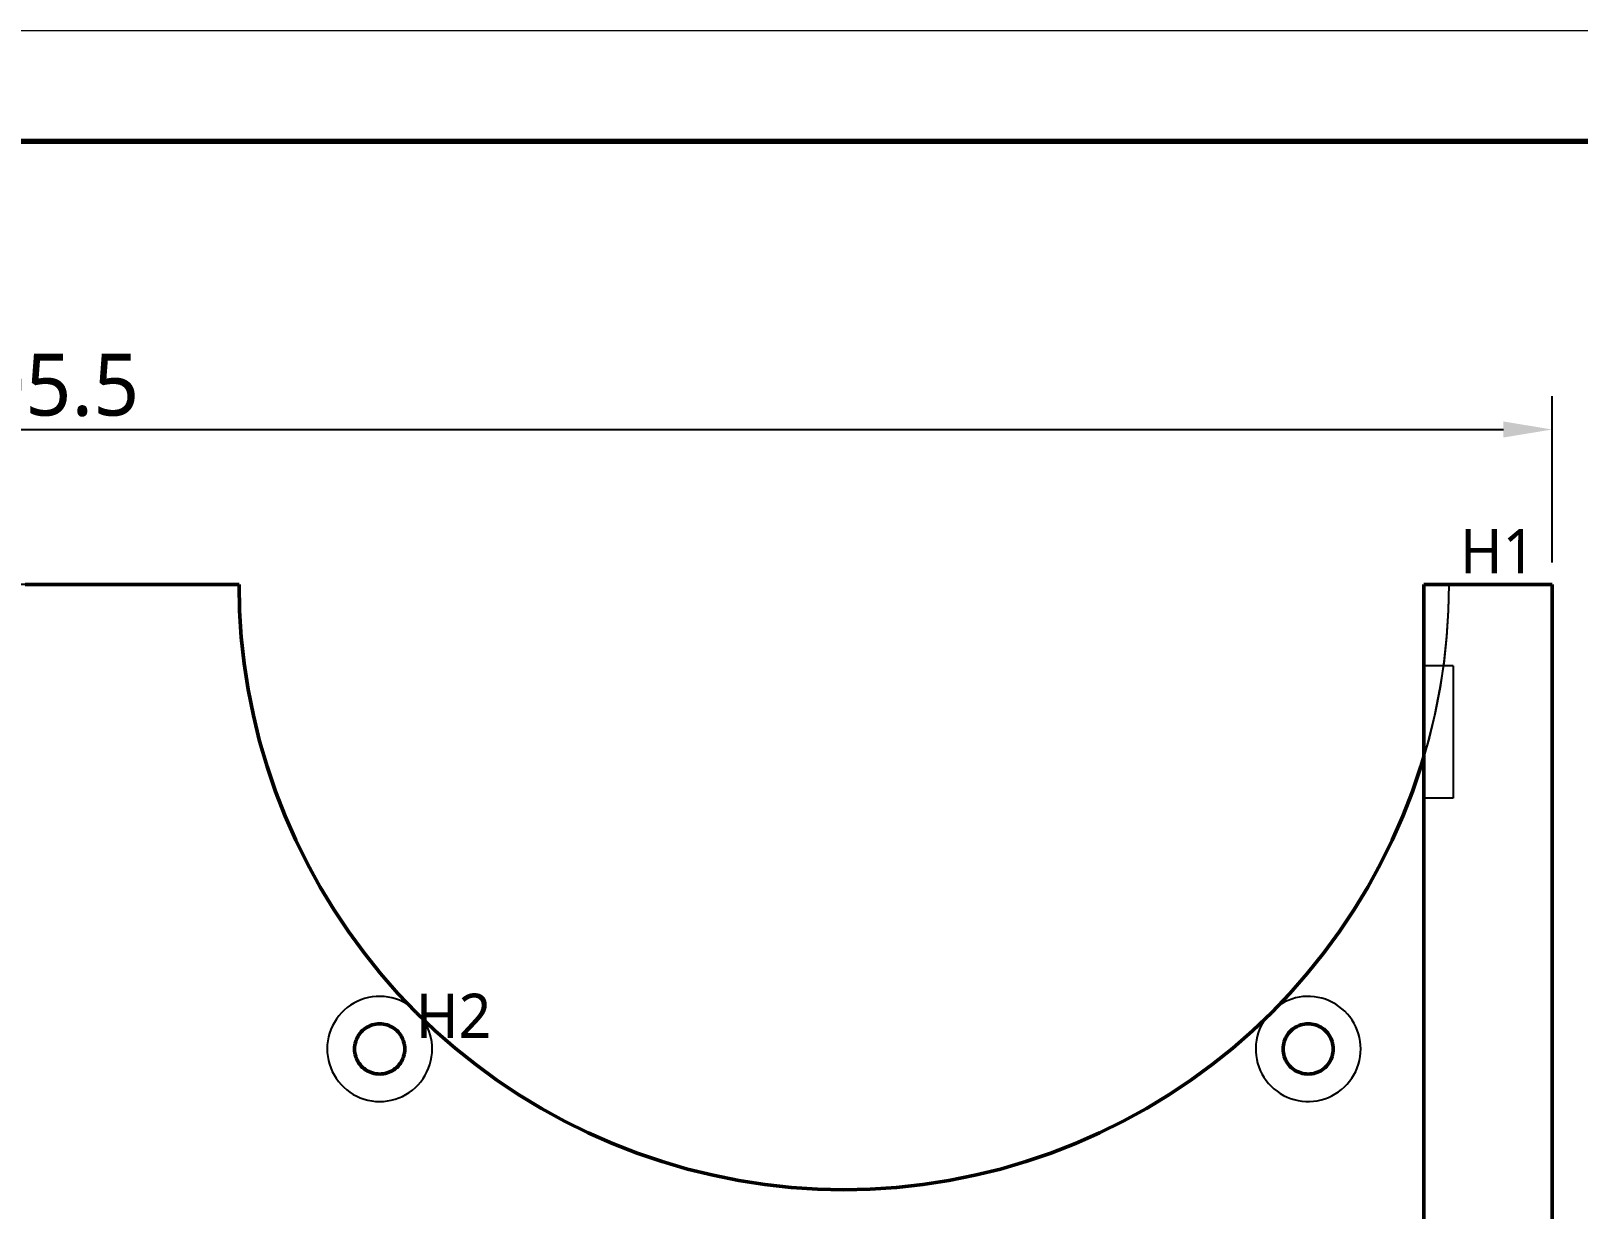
# Model space of a CAD drawing. Header units: millimetres. Extents: x 0 to 420, y 0 to 297.
# Drawn here: x 110.3 to 180.2, y 243.8 to 297 of the extents above; entities that cross this region are included whole.
import ezdxf

# ---------------------------------------------------------------- set-up
doc = ezdxf.new("R2010")
doc.units = ezdxf.units.MM
doc.linetypes.add('DASHED', pattern=[1.524, 1.27, -0.254])
for name, color, linetype, lineweight in [('DIM', 3, 'CONTINUOUS', 18), ('FRAME', 7, 'CONTINUOUS', 70), ('HIDDEN', 8, 'DASHED', 25), ('VISIBLE', 7, 'CONTINUOUS', 50)]:
    doc.layers.add(name, color=color, linetype=linetype, lineweight=lineweight)
doc.styles.add('CJK', font='NotoSansCJK-Regular.ttc')
doc.dimstyles.new('GB', dxfattribs={"dimtxt": 2.8, "dimasz": 2.2, "dimexe": 1.5, "dimexo": 1, "dimgap": 0.6, "dimtad": 1, "dimlfac": 100, "dimzin": 12, "dimdsep": 46, "dimtxsty": 'CJK', "dimcen": 2.5, "dimazin": 3, "dimtfac": 0.5, "dimtmove": 2, "dimatfit": 3})

msp = doc.modelspace()

# ---------------------------------------------------------------- linework, layer by layer
at = {"layer": 'FRAME', "lineweight": 18}
msp.add_lwpolyline([(0, 0), (420, 0), (420, 297), (0, 297)], close=True, dxfattribs=at)
at = {"layer": 'FRAME'}
msp.add_lwpolyline([(25, 5), (415, 5), (415, 292), (25, 292)], close=True, dxfattribs=at)
at = {"layer": 'HIDDEN'}
for points in [[(119.66667, 272), (42, 272)], [(119.69168, 270.83085), (119.66667, 272)], [(173.2, 272), (173.2, 268.31997)], [(173.2, 272), (179, 272)], [(174.33333, 272), (174.30732, 270.80774)], [(174.33333, 272), (174.30832, 270.83085)], [(179, 272), (174.33333, 272)], [(179, 272), (174.33333, 272)], [(179, 272), (179, 235.33333)], [(179, 235.33333), (179, 272)], [(179, 233.66667), (179, 272)], [(119.76668, 269.66385), (119.69168, 270.83085)], [(174.30732, 270.80774), (174.22932, 269.61774)], [(174.30832, 270.83085), (174.23332, 269.66385)], [(119.89153, 268.50112), (119.76668, 269.66385)], [(174.22932, 269.61774), (174.09949, 268.43228)], [(174.23332, 269.66385), (174.10847, 268.50112)], [(120.066, 267.34479), (119.89153, 268.50112)], [(174.10847, 268.50112), (173.934, 267.34479)], [(173.2, 267.79839), (173.2, 268.31997)], [(174.53333, 268.31997), (173.2, 268.31997)], [(173.2, 267.26401), (173.2, 267.79839)], [(174.09949, 268.43228), (173.91808, 267.25362)], [(174.53333, 268.31997), (174.53333, 267.79839)], [(174.53333, 268.31997), (174.53333, 262.3467)], [(174.53333, 267.79839), (174.53333, 267.26401)], [(120.28977, 266.19699), (120.066, 267.34479)], [(173.2, 266.7196), (173.2, 267.26401)], [(173.91808, 267.25362), (173.68542, 266.08398)], [(173.934, 267.34479), (173.71023, 266.19699)], [(174.53333, 267.26401), (174.53333, 266.7196)], [(173.2, 266.16798), (173.2, 266.7196)], [(174.53333, 266.7196), (174.53333, 266.16798)], [(120.56244, 265.0598), (120.28977, 266.19699)], [(173.2, 265.61203), (173.2, 266.16798)], [(173.68542, 266.08398), (173.40197, 264.92561)], [(173.71023, 266.19699), (173.43756, 265.0598)], [(174.53333, 266.16798), (174.53333, 265.61203)], [(120.88349, 263.93532), (120.56244, 265.0598)], [(173.43756, 265.0598), (173.11651, 263.93532)], [(173.2, 265.05463), (173.2, 265.61203)], [(173.2, 264.49868), (173.2, 265.05463)], [(174.53333, 265.61203), (174.53333, 265.05463)], [(174.53333, 265.05463), (174.53333, 264.49868)], [(173.40197, 264.92561), (173.2, 264.23268)], [(173.2, 263.94707), (173.2, 264.49868)], [(174.53333, 264.49868), (174.53333, 263.94707)], [(121.25235, 262.82561), (120.88349, 263.93532)], [(173.11651, 263.93532), (172.74765, 262.82561)], [(173.2, 263.40266), (173.2, 263.94707)], [(174.53333, 263.94707), (174.53333, 263.40266)], [(173.2, 262.86827), (173.2, 263.40266)], [(173.2, 262.3467), (173.2, 262.86827)], [(174.53333, 263.40266), (174.53333, 262.86827)], [(174.53333, 262.86827), (174.53333, 262.3467)], [(121.66833, 261.73268), (121.25235, 262.82561)], [(172.74765, 262.82561), (172.33167, 261.73268)], [(173.2, 262.3467), (173.2, 239.33333)], [(174.53333, 262.3467), (173.2, 262.3467)], [(122.13069, 260.65855), (121.66833, 261.73268)], [(172.33167, 261.73268), (171.86931, 260.65855)], [(122.63857, 259.60518), (122.13069, 260.65855)], [(171.86931, 260.65855), (171.36143, 259.60518)], [(123.19103, 258.57449), (122.63857, 259.60518)], [(171.36143, 259.60518), (170.80897, 258.57449)], [(123.78708, 257.56838), (123.19103, 258.57449)], [(170.80897, 258.57449), (170.21292, 257.56838)], [(124.42562, 256.58869), (123.78708, 257.56838)], [(170.21292, 257.56838), (169.57438, 256.58869)], [(125.10548, 255.63721), (124.42562, 256.58869)], [(169.57438, 256.58869), (168.89452, 255.63721)], [(125.82541, 254.71567), (125.10548, 255.63721)], [(168.89452, 255.63721), (168.17459, 254.71567)], [(126.58411, 253.82578), (125.82541, 254.71567)], [(168.17459, 254.71567), (167.41589, 253.82578)], [(127.38017, 252.96915), (126.58411, 253.82578)], [(167.41589, 253.82578), (166.61983, 252.96915)], [(124.85307, 253.08772), (124.70171, 252.99436)], [(125.01099, 253.16949), (124.85307, 253.08772)], [(125.1746, 253.2392), (125.01099, 253.16949)], [(125.34296, 253.29647), (125.1746, 253.2392)], [(125.51514, 253.34097), (125.34296, 253.29647)], [(125.69017, 253.37245), (125.51514, 253.34097)], [(125.86707, 253.39074), (125.69017, 253.37245)], [(126.04483, 253.39573), (125.86707, 253.39074)], [(126.22248, 253.38739), (126.04483, 253.39573)], [(126.399, 253.36578), (126.22248, 253.38739)], [(126.5734, 253.33101), (126.399, 253.36578)], [(126.74471, 253.28328), (126.5734, 253.33101)], [(126.91197, 253.22285), (126.74471, 253.28328)], [(127.07424, 253.15007), (126.91197, 253.22285)], [(127.23059, 253.06534), (127.07424, 253.15007)], [(127.38017, 252.96915), (127.23059, 253.06534)], [(166.76473, 253.06257), (166.61983, 252.96915)], [(166.91604, 253.14523), (166.76473, 253.06257)], [(167.07294, 253.21669), (166.91604, 253.14523)], [(167.23461, 253.27657), (167.07294, 253.21669)], [(167.40021, 253.32455), (167.23461, 253.27657)], [(167.56885, 253.36039), (167.40021, 253.32455)], [(167.73965, 253.38388), (167.56885, 253.36039)], [(167.91171, 253.39492), (167.73965, 253.38388)], [(168.08411, 253.39344), (167.91171, 253.39492)], [(168.25595, 253.37944), (168.08411, 253.39344)], [(168.42632, 253.35301), (168.25595, 253.37944)], [(168.59432, 253.31428), (168.42632, 253.35301)], [(168.75907, 253.26345), (168.59432, 253.31428)], [(168.91969, 253.2008), (168.75907, 253.26345)], [(169.07534, 253.12665), (168.91969, 253.2008)], [(169.2252, 253.0414), (169.07534, 253.12665)], [(124.0716, 252.37405), (123.97587, 252.22418)], [(124.17828, 252.51634), (124.0716, 252.37405)], [(124.29531, 252.65024), (124.17828, 252.51634)], [(124.42205, 252.775), (124.29531, 252.65024)], [(124.55777, 252.88992), (124.42205, 252.775)], [(124.70171, 252.99436), (124.55777, 252.88992)], [(127.38017, 252.96915), (127.47448, 252.8724)], [(127.47448, 252.8724), (127.57241, 252.77294)], [(127.57241, 252.77294), (127.67241, 252.67241)], [(127.67241, 252.67241), (127.77294, 252.57241)], [(127.77294, 252.57241), (127.8724, 252.47448)], [(127.8724, 252.47448), (127.96915, 252.38017)], [(128.85075, 251.5619), (127.96915, 252.38017)], [(128.05649, 252.24544), (127.96915, 252.38017)], [(166.03085, 252.38017), (165.14925, 251.5619)], [(166.03085, 252.38017), (165.93636, 252.23347)], [(166.03085, 252.38017), (166.12764, 252.47451)], [(166.12764, 252.47451), (166.227, 252.57235)], [(166.227, 252.57235), (166.32759, 252.67241)], [(166.32759, 252.67241), (166.42765, 252.773)], [(166.42765, 252.773), (166.52549, 252.87236)], [(166.52549, 252.87236), (166.61983, 252.96915)], [(169.36847, 252.94549), (169.2252, 253.0414)], [(169.5044, 252.83944), (169.36847, 252.94549)], [(169.63228, 252.7238), (169.5044, 252.83944)], [(169.75142, 252.59918), (169.63228, 252.7238)], [(169.8612, 252.46624), (169.75142, 252.59918)], [(169.96104, 252.32568), (169.8612, 252.46624)], [(123.75947, 251.73762), (123.71227, 251.56616)], [(123.81937, 251.90506), (123.75947, 251.73762)], [(123.89164, 252.06756), (123.81937, 251.90506)], [(123.97587, 252.22418), (123.89164, 252.06756)], [(125.13642, 251.72912), (125.08609, 251.66093)], [(125.19171, 251.79336), (125.13642, 251.72912)], [(125.25164, 251.85329), (125.19171, 251.79336)], [(125.31588, 251.90857), (125.25164, 251.85329)], [(125.38407, 251.9589), (125.31588, 251.90857)], [(125.45583, 252.00399), (125.38407, 251.9589)], [(125.53076, 252.0436), (125.45583, 252.00399)], [(125.60845, 252.07749), (125.53076, 252.0436)], [(125.68844, 252.10548), (125.60845, 252.07749)], [(125.77031, 252.12742), (125.68844, 252.10548)], [(125.85358, 252.14317), (125.77031, 252.12742)], [(125.9378, 252.15266), (125.85358, 252.14317)], [(126.0225, 252.15583), (125.9378, 252.15266)], [(126.10719, 252.15266), (126.0225, 252.15583)], [(126.19141, 252.14317), (126.10719, 252.15266)], [(126.27469, 252.12742), (126.19141, 252.14317)], [(126.35655, 252.10548), (126.27469, 252.12742)], [(126.43655, 252.07749), (126.35655, 252.10548)], [(126.51423, 252.0436), (126.43655, 252.07749)], [(126.58917, 252.00399), (126.51423, 252.0436)], [(126.66093, 251.9589), (126.58917, 252.00399)], [(126.72912, 251.90857), (126.66093, 251.9589)], [(126.79336, 251.85329), (126.72912, 251.90857)], [(126.85329, 251.79336), (126.79336, 251.85329)], [(126.90857, 251.72912), (126.85329, 251.79336)], [(126.9589, 251.66093), (126.90857, 251.72912)], [(128.13453, 252.10511), (128.05649, 252.24544)], [(128.2029, 251.95982), (128.13453, 252.10511)], [(128.26128, 251.81025), (128.2029, 251.95982)], [(128.30942, 251.65707), (128.26128, 251.81025)], [(165.72083, 251.75744), (165.67293, 251.58964)], [(165.78093, 251.92126), (165.72083, 251.75744)], [(165.8529, 252.08022), (165.78093, 251.92126)], [(165.93636, 252.23347), (165.8529, 252.08022)], [(167.09143, 251.72912), (167.0411, 251.66093)], [(167.14671, 251.79336), (167.09143, 251.72912)], [(167.20664, 251.85329), (167.14671, 251.79336)], [(167.27088, 251.90857), (167.20664, 251.85329)], [(167.33907, 251.9589), (167.27088, 251.90857)], [(167.41083, 252.00399), (167.33907, 251.9589)], [(167.48577, 252.0436), (167.41083, 252.00399)], [(167.56345, 252.07749), (167.48577, 252.0436)], [(167.64345, 252.10548), (167.56345, 252.07749)], [(167.72531, 252.12742), (167.64345, 252.10548)], [(167.80859, 252.14317), (167.72531, 252.12742)], [(167.89281, 252.15266), (167.80859, 252.14317)], [(167.9775, 252.15583), (167.89281, 252.15266)], [(168.0622, 252.15266), (167.9775, 252.15583)], [(168.14642, 252.14317), (168.0622, 252.15266)], [(168.22969, 252.12742), (168.14642, 252.14317)], [(168.31156, 252.10548), (168.22969, 252.12742)], [(168.39155, 252.07749), (168.31156, 252.10548)], [(168.46924, 252.0436), (168.39155, 252.07749)], [(168.54417, 252.00399), (168.46924, 252.0436)], [(168.61593, 251.9589), (168.54417, 252.00399)], [(168.68412, 251.90857), (168.61593, 251.9589)], [(168.74836, 251.85329), (168.68412, 251.90857)], [(168.80829, 251.79336), (168.74836, 251.85329)], [(168.86358, 251.72912), (168.80829, 251.79336)], [(168.91391, 251.66093), (168.86358, 251.72912)], [(170.05041, 252.17825), (169.96104, 252.32568)], [(170.12884, 252.02471), (170.05041, 252.17825)], [(170.19593, 251.86589), (170.12884, 252.02471)], [(170.2513, 251.70261), (170.19593, 251.86589)], [(170.29467, 251.53575), (170.2513, 251.70261)], [(123.65699, 251.21506), (123.64921, 251.03739)], [(123.64921, 251.03739), (123.65476, 250.85964)], [(123.67805, 251.39164), (123.65699, 251.21506)], [(123.71227, 251.56616), (123.67805, 251.39164)], [(124.89233, 251.10719), (124.88917, 251.0225)], [(124.88917, 251.0225), (124.89233, 250.9378)], [(124.90182, 251.19141), (124.89233, 251.10719)], [(124.91758, 251.27469), (124.90182, 251.19141)], [(124.93952, 251.35655), (124.91758, 251.27469)], [(124.96751, 251.43655), (124.93952, 251.35655)], [(125.0014, 251.51423), (124.96751, 251.43655)], [(125.041, 251.58917), (125.0014, 251.51423)], [(125.08609, 251.66093), (125.041, 251.58917)], [(127.00399, 251.58917), (126.9589, 251.66093)], [(127.0436, 251.51423), (127.00399, 251.58917)], [(127.07749, 251.43655), (127.0436, 251.51423)], [(127.10548, 251.35655), (127.07749, 251.43655)], [(127.12742, 251.27469), (127.10548, 251.35655)], [(127.14317, 251.19141), (127.12742, 251.27469)], [(127.15266, 251.10719), (127.14317, 251.19141)], [(127.15583, 251.0225), (127.15266, 251.10719)], [(127.15266, 250.9378), (127.15583, 251.0225)], [(128.3471, 251.50099), (128.30942, 251.65707)], [(128.37413, 251.34271), (128.3471, 251.50099)], [(128.3904, 251.18297), (128.37413, 251.34271)], [(128.38917, 250.84479), (128.39583, 251.0225)], [(128.39583, 251.0225), (128.3904, 251.18297)], [(129.7675, 250.78322), (128.85075, 251.5619)], [(165.14925, 251.5619), (164.2325, 250.78322)], [(165.61469, 251.24578), (165.60468, 251.07157)], [(165.60468, 251.07157), (165.60748, 250.89709)], [(165.63749, 251.41878), (165.61469, 251.24578)], [(165.67293, 251.58964), (165.63749, 251.41878)], [(166.84734, 251.10719), (166.84417, 251.0225)], [(166.84417, 251.0225), (166.84734, 250.9378)], [(166.85683, 251.19141), (166.84734, 251.10719)], [(166.87258, 251.27469), (166.85683, 251.19141)], [(166.89452, 251.35655), (166.87258, 251.27469)], [(166.92251, 251.43655), (166.89452, 251.35655)], [(166.9564, 251.51423), (166.92251, 251.43655)], [(166.99601, 251.58917), (166.9564, 251.51423)], [(167.0411, 251.66093), (166.99601, 251.58917)], [(168.959, 251.58917), (168.91391, 251.66093)], [(168.9986, 251.51423), (168.959, 251.58917)], [(169.03249, 251.43655), (168.9986, 251.51423)], [(169.06048, 251.35655), (169.03249, 251.43655)], [(169.08242, 251.27469), (169.06048, 251.35655)], [(169.09818, 251.19141), (169.08242, 251.27469)], [(169.10767, 251.10719), (169.09818, 251.19141)], [(169.11083, 251.0225), (169.10767, 251.10719)], [(169.10767, 250.9378), (169.11083, 251.0225)], [(170.32582, 251.36618), (170.29467, 251.53575)], [(170.34457, 251.19479), (170.32582, 251.36618)], [(170.34442, 250.84812), (170.35083, 251.0225)], [(170.35083, 251.0225), (170.34457, 251.19479)], [(123.65476, 250.85964), (123.6736, 250.6828)], [(123.6736, 250.6828), (123.70563, 250.50787)], [(123.70563, 250.50787), (123.75067, 250.33583)], [(123.75067, 250.33583), (123.80847, 250.16765)], [(124.89233, 250.9378), (124.90182, 250.85358)], [(124.90182, 250.85358), (124.91758, 250.77031)], [(124.91758, 250.77031), (124.93952, 250.68844)], [(124.93952, 250.68844), (124.96751, 250.60845)], [(124.96751, 250.60845), (125.0014, 250.53076)], [(125.0014, 250.53076), (125.041, 250.45583)], [(125.041, 250.45583), (125.08609, 250.38407)], [(125.08609, 250.38407), (125.13642, 250.31588)], [(125.13642, 250.31588), (125.19171, 250.25164)], [(126.85329, 250.25164), (126.90857, 250.31588)], [(126.90857, 250.31588), (126.9589, 250.38407)], [(126.9589, 250.38407), (127.00399, 250.45583)], [(127.00399, 250.45583), (127.0436, 250.53076)], [(127.0436, 250.53076), (127.07749, 250.60845)], [(127.07749, 250.60845), (127.10548, 250.68844)], [(127.10548, 250.68844), (127.12742, 250.77031)], [(127.12742, 250.77031), (127.14317, 250.85358)], [(127.14317, 250.85358), (127.15266, 250.9378)], [(128.23112, 250.15377), (128.28997, 250.32159)], [(128.28997, 250.32159), (128.33609, 250.49335)], [(128.33609, 250.49335), (128.36922, 250.66807)], [(128.36922, 250.66807), (128.38917, 250.84479)], [(130.71761, 250.04562), (129.7675, 250.78322)], [(164.2325, 250.78322), (163.28239, 250.04562)], [(165.60748, 250.89709), (165.6231, 250.72329)], [(165.6231, 250.72329), (165.65145, 250.55111)], [(165.65145, 250.55111), (165.69237, 250.38148)], [(165.69237, 250.38148), (165.74565, 250.21531)], [(166.84734, 250.9378), (166.85683, 250.85358)], [(166.85683, 250.85358), (166.87258, 250.77031)], [(166.87258, 250.77031), (166.89452, 250.68844)], [(166.89452, 250.68844), (166.92251, 250.60845)], [(166.92251, 250.60845), (166.9564, 250.53076)], [(166.9564, 250.53076), (166.99601, 250.45583)], [(166.99601, 250.45583), (167.0411, 250.38407)], [(167.0411, 250.38407), (167.09143, 250.31588)], [(167.09143, 250.31588), (167.14671, 250.25164)], [(168.80829, 250.25164), (168.86358, 250.31588)], [(168.86358, 250.31588), (168.91391, 250.38407)], [(168.91391, 250.38407), (168.959, 250.45583)], [(168.959, 250.45583), (168.9986, 250.53076)], [(168.9986, 250.53076), (169.03249, 250.60845)], [(169.03249, 250.60845), (169.06048, 250.68844)], [(169.06048, 250.68844), (169.08242, 250.77031)], [(169.08242, 250.77031), (169.09818, 250.85358)], [(169.09818, 250.85358), (169.10767, 250.9378)], [(170.19219, 250.16934), (170.24889, 250.33437)], [(170.24889, 250.33437), (170.29331, 250.50312)], [(170.29331, 250.50312), (170.32521, 250.67468)], [(170.32521, 250.67468), (170.34442, 250.84812)], [(123.80847, 250.16765), (123.87869, 250.00426)], [(123.87869, 250.00426), (123.96096, 249.84659)], [(123.96096, 249.84659), (124.05479, 249.69553)], [(124.05479, 249.69553), (124.15968, 249.55191)], [(125.19171, 250.25164), (125.25164, 250.19171)], [(125.25164, 250.19171), (125.31588, 250.13642)], [(125.31588, 250.13642), (125.38407, 250.08609)], [(125.38407, 250.08609), (125.45583, 250.041)], [(125.45583, 250.041), (125.53076, 250.0014)], [(125.53076, 250.0014), (125.60845, 249.96751)], [(125.60845, 249.96751), (125.68844, 249.93952)], [(125.68844, 249.93952), (125.77031, 249.91758)], [(125.77031, 249.91758), (125.85358, 249.90182)], [(125.85358, 249.90182), (125.9378, 249.89233)], [(125.9378, 249.89233), (126.0225, 249.88917)], [(126.0225, 249.88917), (126.10719, 249.89233)], [(126.10719, 249.89233), (126.19141, 249.90182)], [(126.19141, 249.90182), (126.27469, 249.91758)], [(126.27469, 249.91758), (126.35655, 249.93952)], [(126.35655, 249.93952), (126.43655, 249.96751)], [(126.43655, 249.96751), (126.51423, 250.0014)], [(126.51423, 250.0014), (126.58917, 250.041)], [(126.58917, 250.041), (126.66093, 250.08609)], [(126.66093, 250.08609), (126.72912, 250.13642)], [(126.72912, 250.13642), (126.79336, 250.19171)], [(126.79336, 250.19171), (126.85329, 250.25164)], [(127.87605, 249.54026), (127.98184, 249.68321)], [(127.98184, 249.68321), (128.07662, 249.83368)], [(128.07662, 249.83368), (128.15987, 249.99083)], [(128.15987, 249.99083), (128.23112, 250.15377)], [(131.69926, 249.35053), (130.71761, 250.04562)], [(163.28239, 250.04562), (162.30074, 249.35053)], [(165.74565, 250.21531), (165.81099, 250.05351)], [(165.81099, 250.05351), (165.88804, 249.89695)], [(165.88804, 249.89695), (165.97639, 249.74646)], [(165.97639, 249.74646), (166.07555, 249.60288)], [(166.07555, 249.60288), (166.185, 249.46697)], [(167.14671, 250.25164), (167.20664, 250.19171)], [(167.20664, 250.19171), (167.27088, 250.13642)], [(167.27088, 250.13642), (167.33907, 250.08609)], [(167.33907, 250.08609), (167.41083, 250.041)], [(167.41083, 250.041), (167.48577, 250.0014)], [(167.48577, 250.0014), (167.56345, 249.96751)], [(167.56345, 249.96751), (167.64345, 249.93952)], [(167.64345, 249.93952), (167.72531, 249.91758)], [(167.72531, 249.91758), (167.80859, 249.90182)], [(167.80859, 249.90182), (167.89281, 249.89233)], [(167.89281, 249.89233), (167.9775, 249.88917)], [(167.9775, 249.88917), (168.0622, 249.89233)], [(168.0622, 249.89233), (168.14642, 249.90182)], [(168.14642, 249.90182), (168.22969, 249.91758)], [(168.22969, 249.91758), (168.31156, 249.93952)], [(168.31156, 249.93952), (168.39155, 249.96751)], [(168.39155, 249.96751), (168.46924, 250.0014)], [(168.46924, 250.0014), (168.54417, 250.041)], [(168.54417, 250.041), (168.61593, 250.08609)], [(168.61593, 250.08609), (168.68412, 250.13642)], [(168.68412, 250.13642), (168.74836, 250.19171)], [(168.74836, 250.19171), (168.80829, 250.25164)], [(169.84969, 249.56386), (169.9518, 249.70537)], [(169.9518, 249.70537), (170.04324, 249.85399)], [(170.04324, 249.85399), (170.12352, 250.00893)], [(170.12352, 250.00893), (170.19219, 250.16934)], [(124.15968, 249.55191), (124.27503, 249.41656)], [(124.27503, 249.41656), (124.40018, 249.29022)], [(124.40018, 249.29022), (124.53445, 249.1736)], [(124.53445, 249.1736), (124.67707, 249.06737)], [(124.67707, 249.06737), (124.82725, 248.97211)], [(124.82725, 248.97211), (124.98413, 248.88837)], [(124.98413, 248.88837), (125.14685, 248.81661)], [(126.88429, 248.81116), (127.04746, 248.8819)], [(127.04746, 248.8819), (127.20486, 248.96465)], [(127.20486, 248.96465), (127.35563, 249.05897)], [(127.35563, 249.05897), (127.49892, 249.1643)], [(127.49892, 249.1643), (127.63391, 249.28007)], [(127.63391, 249.28007), (127.75986, 249.40563)], [(127.75986, 249.40563), (127.87605, 249.54026)], [(132.71054, 248.6993), (131.69926, 249.35053)], [(162.30074, 249.35053), (161.28946, 248.6993)], [(166.185, 249.46697), (166.30414, 249.33948)], [(166.30414, 249.33948), (166.43232, 249.22107)], [(166.43232, 249.22107), (166.56886, 249.11241)], [(166.56886, 249.11241), (166.71301, 249.01407)], [(166.71301, 249.01407), (166.86399, 248.92659)], [(166.86399, 248.92659), (167.021, 248.85044)], [(168.88889, 248.83113), (169.04744, 248.90402)], [(169.04744, 248.90402), (169.2002, 248.98836)], [(169.2002, 248.98836), (169.34635, 249.0837)], [(169.34635, 249.0837), (169.48511, 249.18951)], [(169.48511, 249.18951), (169.61571, 249.30524)], [(169.61571, 249.30524), (169.73746, 249.43025)], [(169.73746, 249.43025), (169.84969, 249.56386)], [(125.14685, 248.81661), (125.31448, 248.75723)], [(125.31448, 248.75723), (125.48609, 248.71058)], [(125.48609, 248.71058), (125.66071, 248.6769)], [(125.66071, 248.6769), (125.83736, 248.6564)], [(125.83736, 248.6564), (126.01505, 248.64918)], [(126.01505, 248.64918), (126.19279, 248.65528)], [(126.19279, 248.65528), (126.36956, 248.67468)], [(126.36956, 248.67468), (126.54439, 248.70726)], [(126.54439, 248.70726), (126.71629, 248.75284)], [(126.71629, 248.75284), (126.88429, 248.81116)], [(133.74949, 248.0932), (132.71054, 248.6993)], [(161.28946, 248.6993), (160.25051, 248.0932)], [(167.021, 248.85044), (167.18318, 248.78604)], [(167.18318, 248.78604), (167.34965, 248.73372)], [(167.34965, 248.73372), (167.51951, 248.69377)], [(167.51951, 248.69377), (167.69185, 248.66642)], [(167.69185, 248.66642), (167.86574, 248.6518)], [(167.86574, 248.6518), (168.04023, 248.64999)], [(168.04023, 248.64999), (168.21438, 248.66102)], [(168.21438, 248.66102), (168.38725, 248.6848)], [(168.38725, 248.6848), (168.5579, 248.72123)], [(168.5579, 248.72123), (168.72542, 248.77009)], [(168.72542, 248.77009), (168.88889, 248.83113)], [(134.8141, 247.53339), (133.74949, 248.0932)], [(135.90231, 247.02096), (134.8141, 247.53339)], [(159.1859, 247.53339), (158.09769, 247.02096)], [(160.25051, 248.0932), (159.1859, 247.53339)], [(137.012, 246.55691), (135.90231, 247.02096)], [(158.09769, 247.02096), (156.988, 246.55691)], [(138.14104, 246.14212), (137.012, 246.55691)], [(139.28724, 245.77741), (138.14104, 246.14212)], [(155.85896, 246.14212), (154.71276, 245.77741)], [(156.988, 246.55691), (155.85896, 246.14212)], [(140.44837, 245.46347), (139.28724, 245.77741)], [(141.62218, 245.20093), (140.44837, 245.46347)], [(153.55163, 245.46347), (152.37782, 245.20093)], [(154.71276, 245.77741), (153.55163, 245.46347)], [(142.80642, 244.99028), (141.62218, 245.20093)], [(143.99877, 244.83194), (142.80642, 244.99028)], [(145.19693, 244.7262), (143.99877, 244.83194)], [(146.39859, 244.67328), (145.19693, 244.7262)], [(147.60141, 244.67328), (146.39859, 244.67328)], [(148.80307, 244.7262), (147.60141, 244.67328)], [(150.00123, 244.83194), (148.80307, 244.7262)], [(151.19358, 244.99028), (150.00123, 244.83194)], [(152.37782, 245.20093), (151.19358, 244.99028)]]:
    msp.add_lwpolyline(points, dxfattribs=at)
at = {"layer": 'VISIBLE'}
for points in [[(119.66667, 272), (110, 272)], [(119.69268, 270.80774), (119.66667, 272)], [(173.2, 272), (173.2, 239.33333)], [(173.2, 272), (179, 272)], [(179, 272), (179, 233.66667)], [(119.77068, 269.61774), (119.69268, 270.80774)], [(119.90051, 268.43228), (119.77068, 269.61774)], [(120.08192, 267.25362), (119.90051, 268.43228)], [(120.31458, 266.08398), (120.08192, 267.25362)], [(120.59803, 264.92561), (120.31458, 266.08398)], [(120.93174, 263.78071), (120.59803, 264.92561)], [(121.31507, 262.65145), (120.93174, 263.78071)], [(173.06826, 263.78071), (172.68493, 262.65145)], [(173.2, 264.23268), (173.06826, 263.78071)], [(121.74729, 261.53999), (121.31507, 262.65145)], [(172.68493, 262.65145), (172.25271, 261.53999)], [(122.22759, 260.44843), (121.74729, 261.53999)], [(172.25271, 261.53999), (171.77241, 260.44843)], [(122.75504, 259.37887), (122.22759, 260.44843)], [(171.77241, 260.44843), (171.24496, 259.37887)], [(123.32864, 258.33333), (122.75504, 259.37887)], [(171.24496, 259.37887), (170.67136, 258.33333)], [(123.9473, 257.31381), (123.32864, 258.33333)], [(170.67136, 258.33333), (170.0527, 257.31381)], [(124.60984, 256.32224), (123.9473, 257.31381)], [(170.0527, 257.31381), (169.39016, 256.32224)], [(125.31501, 255.36052), (124.60984, 256.32224)], [(169.39016, 256.32224), (168.68499, 255.36052)], [(126.06145, 254.43047), (125.31501, 255.36052)], [(168.68499, 255.36052), (167.93855, 254.43047)], [(126.84775, 253.53387), (126.06145, 254.43047)], [(167.93855, 254.43047), (167.15225, 253.53387)], [(127.67241, 252.67241), (126.84775, 253.53387)], [(167.15225, 253.53387), (166.32759, 252.67241)], [(128.53387, 251.84775), (127.67241, 252.67241)], [(166.32759, 252.67241), (165.46613, 251.84775)], [(125.08609, 251.66093), (125.13642, 251.72912)], [(125.13642, 251.72912), (125.19171, 251.79336)], [(125.19171, 251.79336), (125.25164, 251.85329)], [(125.25164, 251.85329), (125.31588, 251.90857)], [(125.31588, 251.90857), (125.38407, 251.9589)], [(125.38407, 251.9589), (125.45583, 252.00399)], [(125.45583, 252.00399), (125.53076, 252.0436)], [(125.53076, 252.0436), (125.60845, 252.07749)], [(125.60845, 252.07749), (125.68844, 252.10548)], [(125.68844, 252.10548), (125.77031, 252.12742)], [(125.77031, 252.12742), (125.85358, 252.14317)], [(125.85358, 252.14317), (125.9378, 252.15266)], [(125.9378, 252.15266), (126.0225, 252.15583)], [(126.0225, 252.15583), (126.10719, 252.15266)], [(126.10719, 252.15266), (126.19141, 252.14317)], [(126.19141, 252.14317), (126.27469, 252.12742)], [(126.27469, 252.12742), (126.35655, 252.10548)], [(126.35655, 252.10548), (126.43655, 252.07749)], [(126.43655, 252.07749), (126.51423, 252.0436)], [(126.51423, 252.0436), (126.58917, 252.00399)], [(126.58917, 252.00399), (126.66093, 251.9589)], [(126.66093, 251.9589), (126.72912, 251.90857)], [(126.72912, 251.90857), (126.79336, 251.85329)], [(126.79336, 251.85329), (126.85329, 251.79336)], [(126.85329, 251.79336), (126.90857, 251.72912)], [(126.90857, 251.72912), (126.9589, 251.66093)], [(129.43047, 251.06145), (128.53387, 251.84775)], [(165.46613, 251.84775), (164.56953, 251.06145)], [(167.0411, 251.66093), (167.09143, 251.72912)], [(167.09143, 251.72912), (167.14671, 251.79336)], [(167.14671, 251.79336), (167.20664, 251.85329)], [(167.20664, 251.85329), (167.27088, 251.90857)], [(167.27088, 251.90857), (167.33907, 251.9589)], [(167.33907, 251.9589), (167.41083, 252.00399)], [(167.41083, 252.00399), (167.48577, 252.0436)], [(167.48577, 252.0436), (167.56345, 252.07749)], [(167.56345, 252.07749), (167.64345, 252.10548)], [(167.64345, 252.10548), (167.72531, 252.12742)], [(167.72531, 252.12742), (167.80859, 252.14317)], [(167.80859, 252.14317), (167.89281, 252.15266)], [(167.89281, 252.15266), (167.9775, 252.15583)], [(167.9775, 252.15583), (168.0622, 252.15266)], [(168.0622, 252.15266), (168.14642, 252.14317)], [(168.14642, 252.14317), (168.22969, 252.12742)], [(168.22969, 252.12742), (168.31156, 252.10548)], [(168.31156, 252.10548), (168.39155, 252.07749)], [(168.39155, 252.07749), (168.46924, 252.0436)], [(168.46924, 252.0436), (168.54417, 252.00399)], [(168.54417, 252.00399), (168.61593, 251.9589)], [(168.61593, 251.9589), (168.68412, 251.90857)], [(168.68412, 251.90857), (168.74836, 251.85329)], [(168.74836, 251.85329), (168.80829, 251.79336)], [(168.80829, 251.79336), (168.86358, 251.72912)], [(168.86358, 251.72912), (168.91391, 251.66093)], [(124.88917, 251.0225), (124.89233, 251.10719)], [(124.89233, 250.9378), (124.88917, 251.0225)], [(124.89233, 251.10719), (124.90182, 251.19141)], [(124.90182, 251.19141), (124.91758, 251.27469)], [(124.91758, 251.27469), (124.93952, 251.35655)], [(124.93952, 251.35655), (124.96751, 251.43655)], [(124.96751, 251.43655), (125.0014, 251.51423)], [(125.0014, 251.51423), (125.041, 251.58917)], [(125.041, 251.58917), (125.08609, 251.66093)], [(126.9589, 251.66093), (127.00399, 251.58917)], [(127.00399, 251.58917), (127.0436, 251.51423)], [(127.0436, 251.51423), (127.07749, 251.43655)], [(127.07749, 251.43655), (127.10548, 251.35655)], [(127.10548, 251.35655), (127.12742, 251.27469)], [(127.12742, 251.27469), (127.14317, 251.19141)], [(127.14317, 251.19141), (127.15266, 251.10719)], [(127.15266, 251.10719), (127.15583, 251.0225)], [(127.15583, 251.0225), (127.15266, 250.9378)], [(130.36052, 250.31501), (129.43047, 251.06145)], [(164.56953, 251.06145), (163.63948, 250.31501)], [(166.84417, 251.0225), (166.84734, 251.10719)], [(166.84734, 250.9378), (166.84417, 251.0225)], [(166.84734, 251.10719), (166.85683, 251.19141)], [(166.85683, 251.19141), (166.87258, 251.27469)], [(166.87258, 251.27469), (166.89452, 251.35655)], [(166.89452, 251.35655), (166.92251, 251.43655)], [(166.92251, 251.43655), (166.9564, 251.51423)], [(166.9564, 251.51423), (166.99601, 251.58917)], [(166.99601, 251.58917), (167.0411, 251.66093)], [(168.91391, 251.66093), (168.959, 251.58917)], [(168.959, 251.58917), (168.9986, 251.51423)], [(168.9986, 251.51423), (169.03249, 251.43655)], [(169.03249, 251.43655), (169.06048, 251.35655)], [(169.06048, 251.35655), (169.08242, 251.27469)], [(169.08242, 251.27469), (169.09818, 251.19141)], [(169.09818, 251.19141), (169.10767, 251.10719)], [(169.10767, 251.10719), (169.11083, 251.0225)], [(169.11083, 251.0225), (169.10767, 250.9378)], [(124.90182, 250.85358), (124.89233, 250.9378)], [(124.91758, 250.77031), (124.90182, 250.85358)], [(124.93952, 250.68844), (124.91758, 250.77031)], [(124.96751, 250.60845), (124.93952, 250.68844)], [(125.0014, 250.53076), (124.96751, 250.60845)], [(125.041, 250.45583), (125.0014, 250.53076)], [(125.08609, 250.38407), (125.041, 250.45583)], [(125.13642, 250.31588), (125.08609, 250.38407)], [(125.19171, 250.25164), (125.13642, 250.31588)], [(126.90857, 250.31588), (126.85329, 250.25164)], [(126.9589, 250.38407), (126.90857, 250.31588)], [(127.00399, 250.45583), (126.9589, 250.38407)], [(127.0436, 250.53076), (127.00399, 250.45583)], [(127.07749, 250.60845), (127.0436, 250.53076)], [(127.10548, 250.68844), (127.07749, 250.60845)], [(127.12742, 250.77031), (127.10548, 250.68844)], [(127.14317, 250.85358), (127.12742, 250.77031)], [(127.15266, 250.9378), (127.14317, 250.85358)], [(131.32224, 249.60984), (130.36052, 250.31501)], [(163.63948, 250.31501), (162.67776, 249.60984)], [(166.85683, 250.85358), (166.84734, 250.9378)], [(166.87258, 250.77031), (166.85683, 250.85358)], [(166.89452, 250.68844), (166.87258, 250.77031)], [(166.92251, 250.60845), (166.89452, 250.68844)], [(166.9564, 250.53076), (166.92251, 250.60845)], [(166.99601, 250.45583), (166.9564, 250.53076)], [(167.0411, 250.38407), (166.99601, 250.45583)], [(167.09143, 250.31588), (167.0411, 250.38407)], [(167.14671, 250.25164), (167.09143, 250.31588)], [(168.86358, 250.31588), (168.80829, 250.25164)], [(168.91391, 250.38407), (168.86358, 250.31588)], [(168.959, 250.45583), (168.91391, 250.38407)], [(168.9986, 250.53076), (168.959, 250.45583)], [(169.03249, 250.60845), (168.9986, 250.53076)], [(169.06048, 250.68844), (169.03249, 250.60845)], [(169.08242, 250.77031), (169.06048, 250.68844)], [(169.09818, 250.85358), (169.08242, 250.77031)], [(169.10767, 250.9378), (169.09818, 250.85358)], [(125.25164, 250.19171), (125.19171, 250.25164)], [(125.31588, 250.13642), (125.25164, 250.19171)], [(125.38407, 250.08609), (125.31588, 250.13642)], [(125.45583, 250.041), (125.38407, 250.08609)], [(125.53076, 250.0014), (125.45583, 250.041)], [(125.60845, 249.96751), (125.53076, 250.0014)], [(125.68844, 249.93952), (125.60845, 249.96751)], [(125.77031, 249.91758), (125.68844, 249.93952)], [(125.85358, 249.90182), (125.77031, 249.91758)], [(125.9378, 249.89233), (125.85358, 249.90182)], [(126.0225, 249.88917), (125.9378, 249.89233)], [(126.10719, 249.89233), (126.0225, 249.88917)], [(126.19141, 249.90182), (126.10719, 249.89233)], [(126.27469, 249.91758), (126.19141, 249.90182)], [(126.35655, 249.93952), (126.27469, 249.91758)], [(126.43655, 249.96751), (126.35655, 249.93952)], [(126.51423, 250.0014), (126.43655, 249.96751)], [(126.58917, 250.041), (126.51423, 250.0014)], [(126.66093, 250.08609), (126.58917, 250.041)], [(126.72912, 250.13642), (126.66093, 250.08609)], [(126.79336, 250.19171), (126.72912, 250.13642)], [(126.85329, 250.25164), (126.79336, 250.19171)], [(132.31381, 248.9473), (131.32224, 249.60984)], [(162.67776, 249.60984), (161.68619, 248.9473)], [(167.20664, 250.19171), (167.14671, 250.25164)], [(167.27088, 250.13642), (167.20664, 250.19171)], [(167.33907, 250.08609), (167.27088, 250.13642)], [(167.41083, 250.041), (167.33907, 250.08609)], [(167.48577, 250.0014), (167.41083, 250.041)], [(167.56345, 249.96751), (167.48577, 250.0014)], [(167.64345, 249.93952), (167.56345, 249.96751)], [(167.72531, 249.91758), (167.64345, 249.93952)], [(167.80859, 249.90182), (167.72531, 249.91758)], [(167.89281, 249.89233), (167.80859, 249.90182)], [(167.9775, 249.88917), (167.89281, 249.89233)], [(168.0622, 249.89233), (167.9775, 249.88917)], [(168.14642, 249.90182), (168.0622, 249.89233)], [(168.22969, 249.91758), (168.14642, 249.90182)], [(168.31156, 249.93952), (168.22969, 249.91758)], [(168.39155, 249.96751), (168.31156, 249.93952)], [(168.46924, 250.0014), (168.39155, 249.96751)], [(168.54417, 250.041), (168.46924, 250.0014)], [(168.61593, 250.08609), (168.54417, 250.041)], [(168.68412, 250.13642), (168.61593, 250.08609)], [(168.74836, 250.19171), (168.68412, 250.13642)], [(168.80829, 250.25164), (168.74836, 250.19171)], [(133.33333, 248.32864), (132.31381, 248.9473)], [(161.68619, 248.9473), (160.66667, 248.32864)], [(134.37887, 247.75504), (133.33333, 248.32864)], [(160.66667, 248.32864), (159.62113, 247.75504)], [(135.44843, 247.22759), (134.37887, 247.75504)], [(159.62113, 247.75504), (158.55157, 247.22759)], [(136.53999, 246.74729), (135.44843, 247.22759)], [(158.55157, 247.22759), (157.46001, 246.74729)], [(137.65145, 246.31507), (136.53999, 246.74729)], [(138.78071, 245.93174), (137.65145, 246.31507)], [(156.34855, 246.31507), (155.21929, 245.93174)], [(157.46001, 246.74729), (156.34855, 246.31507)], [(139.92561, 245.59803), (138.78071, 245.93174)], [(141.08398, 245.31458), (139.92561, 245.59803)], [(154.07439, 245.59803), (152.91602, 245.31458)], [(155.21929, 245.93174), (154.07439, 245.59803)], [(142.25362, 245.08192), (141.08398, 245.31458)], [(143.43228, 244.90051), (142.25362, 245.08192)], [(144.61774, 244.77068), (143.43228, 244.90051)], [(145.80774, 244.69268), (144.61774, 244.77068)], [(147, 244.66667), (145.80774, 244.69268)], [(148.19226, 244.69268), (147, 244.66667)], [(149.38226, 244.77068), (148.19226, 244.69268)], [(150.56772, 244.90051), (149.38226, 244.77068)], [(151.74638, 245.08192), (150.56772, 244.90051)], [(152.91602, 245.31458), (151.74638, 245.08192)]]:
    msp.add_lwpolyline(points, dxfattribs=at)

# ---------------------------------------------------------------- texts
at = {"layer": 'DIM', "style": 'CJK'}
for s, p in [('H1', (174.83333, 272.5)), ('H2', (127.65333, 251.52))]:
    msp.add_text(s, height=2, dxfattribs=at).set_placement(p)

# ---------------------------------------------------------------- dimensions: what is measured, and where the dimension line sits
at = {"layer": 'DIM'}
msp.add_linear_dim(base=(42, 279), p1=(42, 272), p2=(179, 272), text='205.5', dimstyle='GB', dxfattribs=at).render()

doc.saveas('drawing.dxf')
